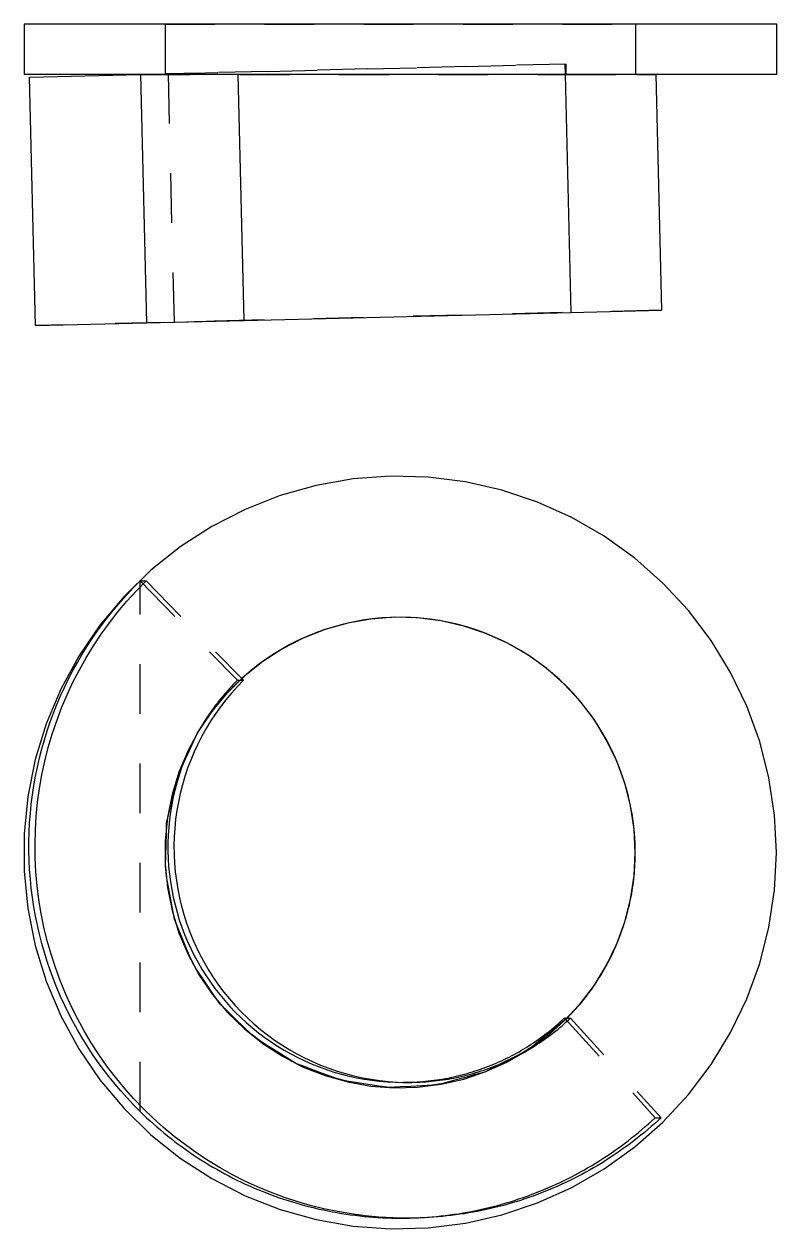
# Model space of a CAD drawing. Extents: x 0 to 3.33, y 0 to 2.43.
# Drawn here: x 0 to 1.516, y 0 to 2.425 of the extents above; entities that cross this region are included whole.
import ezdxf

# ---------------------------------------------------------------- set-up
doc = ezdxf.new("R2010")
doc.units = 0
doc.linetypes.add('HIDDEN', pattern=[0.07579, 0.050552, -0.025238])
for name, color, linetype in [('FRONT', 7, 'CONTINUOUS'), ('FRONT_HID', 7, 'HIDDEN'), ('TOP', 7, 'CONTINUOUS'), ('TOP_HID', 7, 'HIDDEN')]:
    doc.layers.add(name, color=color, linetype=linetype)

msp = doc.modelspace()

# ---------------------------------------------------------------- linework, layer by layer
at = {"layer": 'FRONT'}
for p, q in [((1.515789, 2.42538), (0, 2.42538)), ((0, 2.42538), (0, 2.323817)), ((1.515789, 2.323817), (1.515789, 2.42538)), ((1.515789, 2.323817), (0, 2.323817)), ((0.010667, 2.318326), (0.234375, 2.323817)), ((0.022937, 1.818476), (0.010667, 2.318326)), ((0.234375, 2.323817), (0.246646, 1.823968)), ((0.43052, 2.323817), (0.442673, 1.82878)), ((1.089223, 2.323817), (1.100979, 1.844941)), ((1.271717, 2.323817), (1.283363, 1.849418)), ((0.442673, 1.82878), (1.100979, 1.844941)), ((1.100979, 1.844941), (1.283363, 1.849418)), ((0.022937, 1.818476), (0.246646, 1.823968)), ((0.246646, 1.823968), (0.442673, 1.82878))]:
    msp.add_line(p, q, dxfattribs=at)
at = {"layer": 'FRONT_HID', "linetype": 'HIDDEN'}
for p, q in [((1.231579, 2.42538), (0.284211, 2.42538)), ((0.284211, 2.42538), (1.231579, 2.42538)), ((0.284211, 2.42538), (0.284211, 2.325041)), ((1.231579, 2.323817), (1.231579, 2.42538)), ((1.091409, 2.344856), (0.284211, 2.325041)), ((0.290447, 2.325194), (1.088708, 2.34479)), ((1.088708, 2.34479), (1.091409, 2.344856)), ((1.088708, 2.34479), (1.089223, 2.323817)), ((1.09168, 2.323817), (1.091409, 2.344856)), ((0.234375, 2.323817), (1.271717, 2.323817)), ((0.234375, 2.323817), (0.43052, 2.323817)), ((0.284211, 2.325041), (0.351506, 2.326693)), ((0.351506, 2.326693), (0.290447, 2.325194)), ((0.302718, 1.825344), (0.290447, 2.325194)), ((0.35273, 2.323817), (0.351506, 2.326693)), ((1.231579, 2.323817), (0.35273, 2.323817)), ((0.43052, 2.323817), (0.35273, 2.323817)), ((1.09168, 2.323817), (1.231579, 2.323817)), ((1.09168, 2.323817), (1.271717, 2.323817)), ((1.283363, 1.849418), (0.022937, 1.818476)), ((0.442673, 1.82878), (0.302718, 1.825344)), ((0.302718, 1.825344), (0.442673, 1.82878))]:
    msp.add_line(p, q, dxfattribs=at)
at = {"layer": 'TOP'}
for p, q in [((0.662713, 1.509672), (0.588305, 1.496552)), ((0.738058, 1.515318), (0.662713, 1.509672)), ((0.81359, 1.513435), (0.738058, 1.515318)), ((0.88856, 1.50404), (0.81359, 1.513435)), ((0.962221, 1.487227), (0.88856, 1.50404)), ((0.588305, 1.496552), (0.515573, 1.476088)), ((1.033843, 1.463163), (0.962221, 1.487227)), ((0.515573, 1.476088), (0.44524, 1.448485)), ((1.102712, 1.432088), (1.033843, 1.463163)), ((0.44524, 1.448485), (0.378005, 1.414015)), ((1.168146, 1.39431), (1.102712, 1.432088)), ((0.378005, 1.414015), (0.314536, 1.373023)), ((1.229492, 1.350205), (1.168146, 1.39431)), ((0.314536, 1.373023), (0.255464, 1.325914)), ((1.286143, 1.300211), (1.229492, 1.350205)), ((0.255464, 1.325914), (0.201376, 1.273159)), ((1.337534, 1.244825), (1.286143, 1.300211)), ((0.201376, 1.273159), (0.15281, 1.215279)), ((1.383155, 1.184596), (1.337534, 1.244825)), ((0.15281, 1.215279), (0.110248, 1.152852)), ((0.651548, 1.219467), (0.606091, 1.206677)), ((0.698053, 1.227667), (0.651548, 1.219467)), ((0.745143, 1.231196), (0.698053, 1.227667)), ((0.792351, 1.230019), (0.745143, 1.231196)), ((0.839207, 1.224147), (0.792351, 1.230019)), ((0.885245, 1.213639), (0.839207, 1.224147)), ((0.930009, 1.198599), (0.885245, 1.213639)), ((0.562132, 1.189425), (0.520111, 1.167882)), ((0.606091, 1.206677), (0.562132, 1.189425)), ((0.973052, 1.179177), (0.930009, 1.198599)), ((0.520111, 1.167882), (0.480442, 1.142261)), ((1.013948, 1.155566), (0.973052, 1.179177)), ((1.422552, 1.120125), (1.383155, 1.184596)), ((0.110248, 1.152852), (0.074113, 1.086497)), ((0.480442, 1.142261), (0.443522, 1.112819)), ((1.05229, 1.128), (1.013948, 1.155566)), ((1.087696, 1.096754), (1.05229, 1.128)), ((1.455335, 1.052052), (1.422552, 1.120125)), ((0.443522, 1.112819), (0.409718, 1.079846)), ((0.429446, 1.091863), (0.417642, 1.078761)), ((0.441731, 1.104516), (0.429446, 1.091863)), ((0.434359, 1.104516), (0.441731, 1.104516)), ((0.438236, 1.108082), (0.441731, 1.104516)), ((1.119816, 1.062138), (1.087696, 1.096754)), ((0.074113, 1.086497), (0.044765, 1.016874)), ((0.409718, 1.079846), (0.379364, 1.043672)), ((0.417642, 1.078761), (0.406334, 1.065228)), ((0.379364, 1.043672), (0.352762, 1.004655)), ((0.395538, 1.051284), (0.385268, 1.036947)), ((0.406334, 1.065228), (0.395538, 1.051284)), ((1.148329, 1.024495), (1.119816, 1.062138)), ((1.481176, 0.981053), (1.455335, 1.052052)), ((0.37554, 1.022238), (0.366366, 1.007176)), ((0.385268, 1.036947), (0.37554, 1.022238)), ((1.172952, 0.984201), (1.148329, 1.024495)), ((0.044765, 1.016874), (0.022494, 0.944675)), ((0.352762, 1.004655), (0.330178, 0.963183)), ((0.350564, 1.001022), (0.343099, 0.987255)), ((0.366366, 1.007176), (0.35776, 0.991783)), ((0.336092, 0.973249), (0.329553, 0.959019)), ((0.343099, 0.987255), (0.336092, 0.973249)), ((0.349733, 0.976081), (0.342296, 0.96009)), ((0.35776, 0.991783), (0.349733, 0.976081)), ((1.193441, 0.941655), (1.172952, 0.984201)), ((1.49982, 0.907833), (1.481176, 0.981053)), ((0.330178, 0.963183), (0.311835, 0.919669)), ((0.329553, 0.959019), (0.323487, 0.94458)), ((0.342296, 0.96009), (0.33546, 0.943834)), ((0.022494, 0.944675), (0.007523, 0.870618)), ((0.317903, 0.929949), (0.312805, 0.915141)), ((0.323487, 0.94458), (0.317903, 0.929949)), ((0.329233, 0.927334), (0.323626, 0.910614)), ((0.33546, 0.943834), (0.329233, 0.927334)), ((1.209592, 0.89728), (1.193441, 0.941655)), ((0.311835, 0.919669), (0.297916, 0.874544)), ((0.3082, 0.900172), (0.304093, 0.88506)), ((0.312805, 0.915141), (0.3082, 0.900172)), ((0.323626, 0.910614), (0.318645, 0.893696)), ((1.511081, 0.833121), (1.49982, 0.907833)), ((0.297916, 0.874544), (0.288559, 0.828258)), ((0.304093, 0.88506), (0.300487, 0.869819)), ((0.314297, 0.876605), (0.310589, 0.859364)), ((0.318645, 0.893696), (0.314297, 0.876605)), ((1.221245, 0.851518), (1.209592, 0.89728)), ((0.007523, 0.870618), (0, 0.795437)), ((0.297387, 0.854468), (0.294797, 0.839023)), ((0.300487, 0.869819), (0.297387, 0.854468)), ((0.310589, 0.859364), (0.307526, 0.841997)), ((1.228283, 0.804823), (1.221245, 0.851518)), ((0.288559, 0.828258), (0.283857, 0.78127)), ((0.294797, 0.839023), (0.292719, 0.823501)), ((0.307526, 0.841997), (0.305111, 0.824528)), ((1.514847, 0.757659), (1.511081, 0.833121)), ((0.291155, 0.807918), (0.290107, 0.792293)), ((0.292719, 0.823501), (0.291155, 0.807918)), ((0.303348, 0.806981), (0.30224, 0.78938)), ((0.305111, 0.824528), (0.303348, 0.806981)), ((1.230637, 0.757659), (1.228283, 0.804823)), ((0, 0.795437), (0, 0.719881)), ((0.283857, 0.78127), (0.283857, 0.734048)), ((0.289577, 0.776641), (0.289564, 0.76098)), ((0.290107, 0.792293), (0.289577, 0.776641)), ((0.30224, 0.78938), (0.301788, 0.771751)), ((0.289564, 0.76098), (0.290069, 0.745327)), ((0.301788, 0.771751), (0.301992, 0.754116)), ((0.301992, 0.754116), (0.302853, 0.736502)), ((1.228283, 0.710495), (1.230637, 0.757659)), ((1.511081, 0.682197), (1.514847, 0.757659)), ((0.283857, 0.734048), (0.288559, 0.68706)), ((0.290069, 0.745327), (0.291091, 0.7297)), ((0.291091, 0.7297), (0.29263, 0.714115)), ((0.302853, 0.736502), (0.304369, 0.718932)), ((0, 0.719881), (0.007523, 0.644701)), ((0.29263, 0.714115), (0.294683, 0.698589)), ((0.304369, 0.718932), (0.306539, 0.701431)), ((1.221245, 0.6638), (1.228283, 0.710495)), ((0.288559, 0.68706), (0.297916, 0.640774)), ((0.294683, 0.698589), (0.297248, 0.68314)), ((0.297248, 0.68314), (0.300323, 0.667784)), ((0.306539, 0.701431), (0.309358, 0.684022)), ((0.309358, 0.684022), (0.312824, 0.666731)), ((1.49982, 0.607485), (1.511081, 0.682197)), ((0.300323, 0.667784), (0.303904, 0.652538)), ((0.312824, 0.666731), (0.316931, 0.64958)), ((1.209592, 0.618038), (1.221245, 0.6638)), ((0.007523, 0.644701), (0.022494, 0.570643)), ((0.297916, 0.640774), (0.311835, 0.59565)), ((0.303904, 0.652538), (0.307987, 0.637419)), ((0.307987, 0.637419), (0.312568, 0.622443)), ((0.316931, 0.64958), (0.321674, 0.632595)), ((0.321674, 0.632595), (0.327046, 0.615797)), ((0.312568, 0.622443), (0.317642, 0.607626)), ((0.317642, 0.607626), (0.323202, 0.592986)), ((0.327046, 0.615797), (0.33304, 0.599212)), ((1.193441, 0.573664), (1.209592, 0.618038)), ((1.481176, 0.534266), (1.49982, 0.607485)), ((0.311835, 0.59565), (0.330178, 0.552135)), ((0.323202, 0.592986), (0.329244, 0.578538)), ((0.33304, 0.599212), (0.339648, 0.582861)), ((0.339648, 0.582861), (0.346859, 0.566768)), ((0.022494, 0.570643), (0.044765, 0.498444)), ((0.329244, 0.578538), (0.33576, 0.564297)), ((0.33576, 0.564297), (0.342744, 0.550279)), ((0.346859, 0.566768), (0.354665, 0.550954)), ((1.172952, 0.531118), (1.193441, 0.573664)), ((0.330178, 0.552135), (0.352762, 0.510664)), ((0.342744, 0.550279), (0.350188, 0.536501)), ((0.350188, 0.536501), (0.358083, 0.522975)), ((0.354665, 0.550954), (0.363055, 0.535442)), ((0.363055, 0.535442), (0.372016, 0.520253)), ((1.455335, 0.463266), (1.481176, 0.534266)), ((0.352762, 0.510664), (0.379364, 0.471647)), ((0.358083, 0.522975), (0.366421, 0.509719)), ((0.366421, 0.509719), (0.375193, 0.496745)), ((0.372016, 0.520253), (0.381537, 0.505408)), ((1.148329, 0.490823), (1.172952, 0.531118)), ((0.044765, 0.498444), (0.074113, 0.428821)), ((0.375193, 0.496745), (0.384389, 0.484069)), ((0.381537, 0.505408), (0.391604, 0.490929)), ((0.391604, 0.490929), (0.402203, 0.476834)), ((1.119816, 0.453181), (1.148329, 0.490823)), ((0.379364, 0.471647), (0.409718, 0.435472)), ((0.384389, 0.484069), (0.394, 0.471704)), ((0.394, 0.471704), (0.404014, 0.459663)), ((0.402203, 0.476834), (0.41332, 0.463144)), ((0.41332, 0.463144), (0.424939, 0.449877)), ((1.422552, 0.395193), (1.455335, 0.463266)), ((0.404014, 0.459663), (0.414421, 0.44796)), ((0.414421, 0.44796), (0.42521, 0.436608)), ((0.424939, 0.449877), (0.437044, 0.437053)), ((0.42521, 0.436608), (0.436368, 0.425619)), ((0.437044, 0.437053), (0.449619, 0.424688)), ((1.087696, 0.418564), (1.119816, 0.453181)), ((0.074113, 0.428821), (0.110248, 0.362466)), ((0.409718, 0.435472), (0.443522, 0.4025)), ((0.436368, 0.425619), (0.447883, 0.415005)), ((0.447883, 0.415005), (0.459744, 0.404778)), ((0.449619, 0.424688), (0.462645, 0.4128)), ((0.462645, 0.4128), (0.476106, 0.401406)), ((1.05229, 0.387318), (1.087696, 0.418564)), ((1.070865, 0.409038), (1.075158, 0.412766)), ((1.075158, 0.412766), (1.079407, 0.416545)), ((1.079407, 0.416545), (1.08361, 0.420375)), ((1.08361, 0.420375), (1.087766, 0.424255)), ((1.087766, 0.424255), (1.093432, 0.424255)), ((1.087766, 0.424255), (1.090467, 0.421289)), ((0.443522, 0.4025), (0.480442, 0.373057)), ((0.459744, 0.404778), (0.471936, 0.394949)), ((0.471936, 0.394949), (0.484447, 0.385529)), ((0.476106, 0.401406), (0.489981, 0.390521)), ((0.489981, 0.390521), (0.504252, 0.38016)), ((1.044191, 0.387777), (1.048742, 0.391186)), ((1.048742, 0.391186), (1.053251, 0.39465)), ((1.053251, 0.39465), (1.057719, 0.398167)), ((1.057719, 0.398167), (1.062144, 0.401738)), ((1.062144, 0.401738), (1.066526, 0.405362)), ((1.066526, 0.405362), (1.070865, 0.409038)), ((1.383155, 0.330722), (1.422552, 0.395193)), ((0.480442, 0.373057), (0.520111, 0.347437)), ((0.484447, 0.385529), (0.497263, 0.376528)), ((0.497263, 0.376528), (0.510369, 0.367956)), ((0.504252, 0.38016), (0.518899, 0.370339)), ((0.510369, 0.367956), (0.523752, 0.359822)), ((0.518899, 0.370339), (0.533902, 0.36107)), ((1.006376, 0.362523), (1.011233, 0.365479)), ((1.011233, 0.365479), (1.016055, 0.368494)), ((1.013948, 0.359752), (1.05229, 0.387318)), ((1.016055, 0.368494), (1.020839, 0.371566)), ((1.020839, 0.371566), (1.025587, 0.374696)), ((1.025587, 0.374696), (1.030296, 0.377882)), ((1.030296, 0.377882), (1.034967, 0.381125)), ((1.034967, 0.381125), (1.039599, 0.384423)), ((1.039599, 0.384423), (1.044191, 0.387777)), ((0.110248, 0.362466), (0.15281, 0.300039)), ((0.520111, 0.347437), (0.562132, 0.325893)), ((0.523752, 0.359822), (0.537396, 0.352135)), ((0.533902, 0.36107), (0.54924, 0.352366)), ((0.537396, 0.352135), (0.551288, 0.344904)), ((0.54924, 0.352366), (0.564892, 0.34424)), ((0.551288, 0.344904), (0.565411, 0.338136)), ((0.564892, 0.34424), (0.580836, 0.336703)), ((0.961164, 0.338598), (0.966312, 0.341013)), ((0.966312, 0.341013), (0.971431, 0.34349)), ((0.971431, 0.34349), (0.976519, 0.346028)), ((0.973052, 0.336141), (1.013948, 0.359752)), ((0.976519, 0.346028), (0.981577, 0.348627)), ((0.981577, 0.348627), (0.986603, 0.351286)), ((0.986603, 0.351286), (0.991596, 0.354006)), ((0.991596, 0.354006), (0.996557, 0.356786)), ((0.996557, 0.356786), (1.001484, 0.359625)), ((1.001484, 0.359625), (1.006376, 0.362523)), ((0.562132, 0.325893), (0.606091, 0.308641)), ((0.565411, 0.338136), (0.579751, 0.33184)), ((0.579751, 0.33184), (0.59429, 0.326022)), ((0.580836, 0.336703), (0.597049, 0.329765)), ((0.59429, 0.326022), (0.609015, 0.320688)), ((0.597049, 0.329765), (0.613509, 0.323436)), ((0.609015, 0.320688), (0.623908, 0.315844)), ((0.613509, 0.323436), (0.630194, 0.317725)), ((0.623908, 0.315844), (0.638953, 0.311495)), ((0.630194, 0.317725), (0.647081, 0.312639)), ((0.885245, 0.301679), (0.930009, 0.316719)), ((0.897372, 0.314548), (0.902813, 0.316198)), ((0.902813, 0.316198), (0.908234, 0.317914)), ((0.908234, 0.317914), (0.913635, 0.319694)), ((0.913635, 0.319694), (0.919013, 0.321539)), ((0.919013, 0.321539), (0.924369, 0.323449)), ((0.924369, 0.323449), (0.929702, 0.325423)), ((0.929702, 0.325423), (0.93501, 0.327461)), ((0.930009, 0.316719), (0.973052, 0.336141)), ((0.93501, 0.327461), (0.940294, 0.329562)), ((0.940294, 0.329562), (0.945552, 0.331727)), ((0.945552, 0.331727), (0.950783, 0.333955)), ((0.950783, 0.333955), (0.955988, 0.336245)), ((0.955988, 0.336245), (0.961164, 0.338598)), ((1.337534, 0.270494), (1.383155, 0.330722)), ((0.15281, 0.300039), (0.201376, 0.24216)), ((0.606091, 0.308641), (0.651548, 0.295851)), ((0.638953, 0.311495), (0.654134, 0.307647)), ((0.647081, 0.312639), (0.664145, 0.308186)), ((0.651548, 0.295851), (0.698053, 0.287651)), ((0.654134, 0.307647), (0.669433, 0.304304)), ((0.664145, 0.308186), (0.681363, 0.304373)), ((0.669433, 0.304304), (0.684835, 0.301468)), ((0.681363, 0.304373), (0.698711, 0.301203)), ((0.684835, 0.301468), (0.700323, 0.299144)), ((0.698711, 0.301203), (0.716165, 0.298682)), ((0.700323, 0.299144), (0.715879, 0.297334)), ((0.715879, 0.297334), (0.731486, 0.296039)), ((0.716165, 0.298682), (0.733701, 0.296814)), ((0.731486, 0.296039), (0.747127, 0.295262)), ((0.733701, 0.296814), (0.751295, 0.2956)), ((0.747127, 0.295262), (0.762786, 0.295003)), ((0.751295, 0.2956), (0.768921, 0.295043)), ((0.762786, 0.295003), (0.768472, 0.295037)), ((0.768472, 0.295037), (0.774158, 0.29514)), ((0.774158, 0.29514), (0.779841, 0.29531)), ((0.779841, 0.29531), (0.785522, 0.29555)), ((0.785522, 0.29555), (0.7912, 0.295857)), ((0.7912, 0.295857), (0.796874, 0.296232)), ((0.792351, 0.285299), (0.839207, 0.291171)), ((0.796874, 0.296232), (0.802543, 0.296676)), ((0.802543, 0.296676), (0.808206, 0.297188)), ((0.808206, 0.297188), (0.813863, 0.297768)), ((0.813863, 0.297768), (0.819512, 0.298416)), ((0.819512, 0.298416), (0.825153, 0.299131)), ((0.825153, 0.299131), (0.830785, 0.299915)), ((0.830785, 0.299915), (0.836407, 0.300766)), ((0.836407, 0.300766), (0.842018, 0.301684)), ((0.839207, 0.291171), (0.885245, 0.301679)), ((0.842018, 0.301684), (0.847619, 0.30267)), ((0.847619, 0.30267), (0.853206, 0.303723)), ((0.853206, 0.303723), (0.858781, 0.304843)), ((0.858781, 0.304843), (0.864342, 0.306031)), ((0.864342, 0.306031), (0.869888, 0.307284)), ((0.869888, 0.307284), (0.875419, 0.308605)), ((0.875419, 0.308605), (0.880934, 0.309992)), ((0.880934, 0.309992), (0.886431, 0.311444)), ((0.886431, 0.311444), (0.891911, 0.312963)), ((0.891911, 0.312963), (0.897372, 0.314548)), ((0.698053, 0.287651), (0.745143, 0.284122)), ((0.745143, 0.284122), (0.792351, 0.285299)), ((1.286143, 0.215107), (1.337534, 0.270494)), ((0.201376, 0.24216), (0.255464, 0.189404)), ((1.229492, 0.165113), (1.286143, 0.215107)), ((0.255464, 0.189404), (0.314536, 0.142296)), ((1.168146, 0.121008), (1.229492, 0.165113)), ((0.314536, 0.142296), (0.378005, 0.101303)), ((0.378005, 0.101303), (0.44524, 0.066834)), ((1.102712, 0.08323), (1.168146, 0.121008)), ((1.033843, 0.052155), (1.102712, 0.08323)), ((0.44524, 0.066834), (0.515573, 0.03923)), ((0.962221, 0.028091), (1.033843, 0.052155)), ((0.515573, 0.03923), (0.588305, 0.018766)), ((0.88856, 0.011279), (0.962221, 0.028091)), ((0.588305, 0.018766), (0.662713, 0.005646)), ((0.662713, 0.005646), (0.738058, 0)), ((0.738058, 0), (0.81359, 0.001884)), ((0.81359, 0.001884), (0.88856, 0.011279))]:
    msp.add_line(p, q, dxfattribs=at)
at = {"layer": 'TOP_HID', "linetype": 'HIDDEN'}
for p, q in [((0.207208, 1.277401), (0.22015, 1.291133)), ((0.22015, 1.291133), (0.233433, 1.304534)), ((0.226043, 1.284452), (0.245703, 1.304534)), ((0.233433, 0.236629), (0.233433, 1.304534)), ((0.233433, 1.304534), (0.429578, 1.104516)), ((0.233433, 1.304534), (0.245703, 1.304534)), ((0.245703, 1.304534), (0.438236, 1.108082)), ((0.182384, 1.24898), (0.194617, 1.263347)), ((0.189051, 1.242148), (0.20715, 1.263647)), ((0.194617, 1.263347), (0.207208, 1.277401)), ((0.20715, 1.263647), (0.226043, 1.284452)), ((0.170517, 1.23431), (0.182384, 1.24898)), ((0.171772, 1.219984), (0.189051, 1.242148)), ((0.147909, 1.204096), (0.159023, 1.219346)), ((0.155336, 1.197188), (0.171772, 1.219984)), ((0.159023, 1.219346), (0.170517, 1.23431)), ((0.64298, 1.217427), (0.624129, 1.21234)), ((0.662024, 1.221734), (0.64298, 1.217427)), ((0.681229, 1.225252), (0.662024, 1.221734)), ((0.700564, 1.227975), (0.681229, 1.225252)), ((0.719994, 1.229899), (0.700564, 1.227975)), ((0.739486, 1.231021), (0.719994, 1.229899)), ((0.759009, 1.231339), (0.739486, 1.231021)), ((0.778528, 1.230852), (0.759009, 1.231339)), ((0.79801, 1.229561), (0.778528, 1.230852)), ((0.817423, 1.227468), (0.79801, 1.229561)), ((0.836733, 1.224577), (0.817423, 1.227468)), ((0.855907, 1.220892), (0.836733, 1.224577)), ((0.874913, 1.216421), (0.855907, 1.220892)), ((0.893719, 1.21117), (0.874913, 1.216421)), ((0.126853, 1.172782), (0.137184, 1.188572)), ((0.137184, 1.188572), (0.147909, 1.204096)), ((0.139767, 1.173791), (0.155336, 1.197188)), ((0.569057, 1.192483), (0.551297, 1.184371)), ((0.587136, 1.199857), (0.569057, 1.192483)), ((0.605504, 1.20648), (0.587136, 1.199857)), ((0.624129, 1.21234), (0.605504, 1.20648)), ((0.912292, 1.205148), (0.893719, 1.21117)), ((0.930602, 1.198366), (0.912292, 1.205148)), ((0.948616, 1.190836), (0.930602, 1.198366)), ((0.966305, 1.182569), (0.948616, 1.190836)), ((0.116923, 1.156737), (0.126853, 1.172782)), ((0.125086, 1.149827), (0.139767, 1.173791)), ((0.516856, 1.165985), (0.500232, 1.155744)), ((0.533887, 1.175533), (0.516856, 1.165985)), ((0.551297, 1.184371), (0.533887, 1.175533)), ((0.983638, 1.173581), (0.966305, 1.182569)), ((1.000586, 1.163885), (0.983638, 1.173581)), ((0.098291, 1.123922), (0.1074, 1.140447)), ((0.1074, 1.140447), (0.116923, 1.156737)), ((0.111316, 1.125328), (0.125086, 1.149827)), ((0.484045, 1.144826), (0.468321, 1.13325)), ((0.500232, 1.155744), (0.484045, 1.144826)), ((1.01712, 1.1535), (1.000586, 1.163885)), ((1.033211, 1.142442), (1.01712, 1.1535)), ((1.048834, 1.13073), (1.033211, 1.142442)), ((0.089601, 1.107173), (0.098291, 1.123922)), ((0.098473, 1.100331), (0.111316, 1.125328)), ((0.453088, 1.121036), (0.438371, 1.108205)), ((0.468321, 1.13325), (0.453088, 1.121036)), ((1.063961, 1.118385), (1.048834, 1.13073)), ((1.078566, 1.105426), (1.063961, 1.118385)), ((0.081335, 1.090211), (0.089601, 1.107173)), ((0.086578, 1.074869), (0.098473, 1.100331)), ((0.424195, 1.094778), (0.410585, 1.080779)), ((0.418215, 1.092852), (0.416823, 1.091367)), ((0.419613, 1.094332), (0.418215, 1.092852)), ((0.421018, 1.095805), (0.419613, 1.094332)), ((0.422429, 1.097272), (0.421018, 1.095805)), ((0.423846, 1.098733), (0.422429, 1.097272)), ((0.42527, 1.100188), (0.423846, 1.098733)), ((0.438371, 1.108205), (0.424195, 1.094778)), ((0.4267, 1.101637), (0.42527, 1.100188)), ((0.428136, 1.10308), (0.4267, 1.101637)), ((0.429578, 1.104516), (0.428136, 1.10308)), ((0.429578, 1.104516), (0.434359, 1.104516)), ((1.092624, 1.091877), (1.078566, 1.105426)), ((1.106112, 1.077759), (1.092624, 1.091877)), ((0.066099, 1.055688), (0.0735, 1.073045)), ((0.0735, 1.073045), (0.081335, 1.090211)), ((0.075646, 1.048979), (0.086578, 1.074869)), ((0.396725, 1.068387), (0.395439, 1.066809)), ((0.398019, 1.069959), (0.396725, 1.068387)), ((0.410585, 1.080779), (0.397563, 1.06623)), ((0.399319, 1.071525), (0.398019, 1.069959)), ((0.400625, 1.073086), (0.399319, 1.071525)), ((0.401939, 1.074641), (0.400625, 1.073086)), ((0.403259, 1.07619), (0.401939, 1.074641)), ((0.404586, 1.077734), (0.403259, 1.07619)), ((0.40592, 1.079272), (0.404586, 1.077734)), ((0.40726, 1.080804), (0.40592, 1.079272)), ((0.408606, 1.082331), (0.40726, 1.080804)), ((0.40996, 1.083852), (0.408606, 1.082331)), ((0.411319, 1.085366), (0.40996, 1.083852)), ((0.412686, 1.086875), (0.411319, 1.085366)), ((0.414058, 1.088379), (0.412686, 1.086875)), ((0.415437, 1.089876), (0.414058, 1.088379)), ((0.416823, 1.091367), (0.415437, 1.089876)), ((1.119007, 1.063098), (1.106112, 1.077759)), ((0.059138, 1.03815), (0.066099, 1.055688)), ((0.065693, 1.022697), (0.075646, 1.048979)), ((0.385152, 1.051157), (0.373373, 1.035586)), ((0.37815, 1.044159), (0.376968, 1.042502)), ((0.379339, 1.045811), (0.37815, 1.044159)), ((0.380536, 1.047458), (0.379339, 1.045811)), ((0.381739, 1.0491), (0.380536, 1.047458)), ((0.38295, 1.050736), (0.381739, 1.0491)), ((0.384168, 1.052368), (0.38295, 1.050736)), ((0.385392, 1.053994), (0.384168, 1.052368)), ((0.397563, 1.06623), (0.385152, 1.051157)), ((0.386624, 1.055614), (0.385392, 1.053994)), ((0.387862, 1.05723), (0.386624, 1.055614)), ((0.389108, 1.05884), (0.387862, 1.05723)), ((0.39036, 1.060445), (0.389108, 1.05884)), ((0.39162, 1.062044), (0.39036, 1.060445)), ((0.392886, 1.063638), (0.39162, 1.062044)), ((0.394159, 1.065226), (0.392886, 1.063638)), ((0.395439, 1.066809), (0.394159, 1.065226)), ((1.131287, 1.047918), (1.119007, 1.063098)), ((1.142931, 1.032245), (1.131287, 1.047918)), ((0.046552, 1.002575), (0.052621, 1.020442)), ((0.052621, 1.020442), (0.059138, 1.03815)), ((0.056733, 0.99606), (0.065693, 1.022697)), ((0.362245, 1.019542), (0.351788, 1.003053)), ((0.361175, 1.018785), (0.360102, 1.017055)), ((0.362256, 1.02051), (0.361175, 1.018785)), ((0.373373, 1.035586), (0.362245, 1.019542)), ((0.363343, 1.022231), (0.362256, 1.02051)), ((0.364439, 1.023946), (0.363343, 1.022231)), ((0.365541, 1.025658), (0.364439, 1.023946)), ((0.366651, 1.027364), (0.365541, 1.025658)), ((0.367768, 1.029066), (0.366651, 1.027364)), ((0.368893, 1.030762), (0.367768, 1.029066)), ((0.370025, 1.032454), (0.368893, 1.030762)), ((0.371164, 1.034141), (0.370025, 1.032454)), ((0.37231, 1.035823), (0.371164, 1.034141)), ((0.373464, 1.037501), (0.37231, 1.035823)), ((0.374625, 1.039173), (0.373464, 1.037501)), ((0.375793, 1.04084), (0.374625, 1.039173)), ((0.376968, 1.042502), (0.375793, 1.04084)), ((1.153919, 1.016105), (1.142931, 1.032245)), ((0.040935, 0.984561), (0.046552, 1.002575)), ((0.048779, 0.969106), (0.056733, 0.99606)), ((0.341393, 0.981353), (0.350564, 1.001022)), ((0.351788, 1.003053), (0.350564, 1.001022)), ((0.352801, 1.004819), (0.351788, 1.003053)), ((0.353821, 1.00658), (0.352801, 1.004819)), ((0.354849, 1.008337), (0.353821, 1.00658)), ((0.355885, 1.01009), (0.354849, 1.008337)), ((0.356928, 1.011838), (0.355885, 1.01009)), ((0.357979, 1.013581), (0.356928, 1.011838)), ((0.359037, 1.015321), (0.357979, 1.013581)), ((0.360102, 1.017055), (0.359037, 1.015321)), ((1.164233, 0.999526), (1.153919, 1.016105)), ((1.173854, 0.982537), (1.164233, 0.999526)), ((0.035773, 0.966412), (0.040935, 0.984561)), ((0.332222, 0.961684), (0.341393, 0.981353)), ((1.182767, 0.965165), (1.173854, 0.982537)), ((0.026829, 0.929752), (0.03107, 0.948138)), ((0.03107, 0.948138), (0.035773, 0.966412)), ((0.041841, 0.941872), (0.048779, 0.969106)), ((0.323051, 0.942015), (0.332222, 0.961684)), ((1.190957, 0.94744), (1.182767, 0.965165)), ((1.198409, 0.929393), (1.190957, 0.94744)), ((0.023053, 0.911264), (0.026829, 0.929752)), ((0.035929, 0.914397), (0.041841, 0.941872)), ((0.306823, 0.901946), (0.31388, 0.922346)), ((0.31388, 0.922346), (0.323051, 0.942015)), ((1.205112, 0.911055), (1.198409, 0.929393)), ((0.019743, 0.892687), (0.023053, 0.911264)), ((0.031052, 0.88672), (0.035929, 0.914397)), ((0.301881, 0.880814), (0.306823, 0.901946)), ((1.211053, 0.892455), (1.205112, 0.911055)), ((0.014532, 0.855314), (0.016902, 0.874033)), ((0.016902, 0.874033), (0.019743, 0.892687)), ((0.027217, 0.85888), (0.031052, 0.88672)), ((0.296938, 0.859682), (0.301881, 0.880814)), ((1.216222, 0.873627), (1.211053, 0.892455)), ((1.220611, 0.854602), (1.216222, 0.873627)), ((0.012634, 0.83654), (0.014532, 0.855314)), ((0.024429, 0.830915), (0.027217, 0.85888)), ((0.291996, 0.838551), (0.296938, 0.859682)), ((1.224212, 0.835412), (1.220611, 0.854602)), ((0.011209, 0.817725), (0.012634, 0.83654)), ((0.022691, 0.802865), (0.024429, 0.830915)), ((0.287053, 0.817419), (0.291996, 0.838551)), ((1.227019, 0.816089), (1.224212, 0.835412)), ((0.010259, 0.798879), (0.011209, 0.817725)), ((0.022007, 0.77477), (0.022691, 0.802865)), ((0.286549, 0.795723), (0.287053, 0.817419)), ((1.229028, 0.796668), (1.227019, 0.816089)), ((0.009784, 0.780016), (0.010259, 0.798879)), ((0.009784, 0.761147), (0.009784, 0.780016)), ((0.286045, 0.774027), (0.286549, 0.795723)), ((1.230234, 0.77718), (1.229028, 0.796668)), ((1.230637, 0.757659), (1.230234, 0.77718)), ((0.010259, 0.742284), (0.009784, 0.761147)), ((0.022377, 0.746669), (0.022007, 0.77477)), ((0.285037, 0.730635), (0.285541, 0.752331)), ((0.285541, 0.752331), (0.286045, 0.774027)), ((1.2306, 0.751728), (1.230637, 0.757659)), ((0.011209, 0.723438), (0.010259, 0.742284)), ((0.023801, 0.718602), (0.022377, 0.746669)), ((0.286763, 0.709117), (0.285037, 0.730635)), ((1.229301, 0.722105), (1.229709, 0.728022)), ((1.229709, 0.728022), (1.230043, 0.733944)), ((1.230043, 0.733944), (1.230303, 0.73987)), ((1.230303, 0.73987), (1.230488, 0.745798)), ((1.230488, 0.745798), (1.2306, 0.751728)), ((0.012634, 0.704623), (0.011209, 0.723438)), ((0.014532, 0.68585), (0.012634, 0.704623)), ((0.026276, 0.690607), (0.023801, 0.718602)), ((0.290719, 0.687779), (0.286763, 0.709117)), ((1.226928, 0.698502), (1.227632, 0.704391)), ((1.227632, 0.704391), (1.228262, 0.710289)), ((1.228262, 0.710289), (1.228818, 0.716194)), ((1.228818, 0.716194), (1.229301, 0.722105)), ((0.016902, 0.66713), (0.014532, 0.68585)), ((0.0298, 0.662726), (0.026276, 0.690607)), ((0.294675, 0.666441), (0.290719, 0.687779)), ((1.223377, 0.675046), (1.224375, 0.680893)), ((1.224375, 0.680893), (1.2253, 0.686752)), ((1.2253, 0.686752), (1.226151, 0.692622)), ((1.226151, 0.692622), (1.226928, 0.698502)), ((0.019743, 0.648476), (0.016902, 0.66713)), ((0.034367, 0.634996), (0.0298, 0.662726)), ((0.29863, 0.645102), (0.294675, 0.666441)), ((1.218656, 0.651798), (1.219946, 0.657588)), ((1.219946, 0.657588), (1.221162, 0.663393)), ((1.221162, 0.663393), (1.222306, 0.669213)), ((1.222306, 0.669213), (1.223377, 0.675046)), ((0.023053, 0.629899), (0.019743, 0.648476)), ((0.039971, 0.607457), (0.034367, 0.634996)), ((0.302586, 0.623764), (0.29863, 0.645102)), ((1.212777, 0.628816), (1.214355, 0.634533)), ((1.214355, 0.634533), (1.215861, 0.64027)), ((1.215861, 0.64027), (1.217295, 0.646026)), ((1.217295, 0.646026), (1.218656, 0.651798)), ((0.026829, 0.611412), (0.023053, 0.629899)), ((0.03107, 0.593025), (0.026829, 0.611412)), ((0.046604, 0.580147), (0.039971, 0.607457)), ((0.310834, 0.60369), (0.302586, 0.623764)), ((1.205755, 0.606157), (1.207617, 0.611788)), ((1.207617, 0.611788), (1.209408, 0.617442)), ((1.209408, 0.617442), (1.211128, 0.623118)), ((1.211128, 0.623118), (1.212777, 0.628816)), ((0.035773, 0.574751), (0.03107, 0.593025)), ((0.319082, 0.583616), (0.310834, 0.60369)), ((0.327329, 0.563543), (0.319082, 0.583616)), ((1.195397, 0.578373), (1.197607, 0.583877)), ((1.197607, 0.583877), (1.199749, 0.589408)), ((1.199749, 0.589408), (1.201821, 0.594966)), ((1.201821, 0.594966), (1.203823, 0.600549)), ((1.203823, 0.600549), (1.205755, 0.606157)), ((0.040935, 0.556602), (0.035773, 0.574751)), ((0.054257, 0.553106), (0.046604, 0.580147)), ((0.335577, 0.543469), (0.327329, 0.563543)), ((1.185871, 0.556647), (1.188354, 0.562034)), ((1.188354, 0.562034), (1.19077, 0.567451)), ((1.19077, 0.567451), (1.193118, 0.572897)), ((1.193118, 0.572897), (1.195397, 0.578373)), ((0.046552, 0.538588), (0.040935, 0.556602)), ((0.052621, 0.520722), (0.046552, 0.538588)), ((0.062918, 0.52637), (0.054257, 0.553106)), ((0.345795, 0.524455), (0.335577, 0.543469)), ((1.172454, 0.530205), (1.175269, 0.535426)), ((1.175269, 0.535426), (1.178019, 0.540681)), ((1.178019, 0.540681), (1.180703, 0.54597)), ((1.180703, 0.54597), (1.18332, 0.551293)), ((1.18332, 0.551293), (1.185871, 0.556647)), ((0.059138, 0.503014), (0.052621, 0.520722)), ((0.072577, 0.499979), (0.062918, 0.52637)), ((0.357984, 0.506499), (0.345795, 0.524455)), ((1.157409, 0.504654), (1.160545, 0.509688)), ((1.160545, 0.509688), (1.163619, 0.514761)), ((1.163619, 0.514761), (1.166628, 0.519872)), ((1.166628, 0.519872), (1.169573, 0.52502)), ((1.169573, 0.52502), (1.172454, 0.530205)), ((0.066099, 0.485475), (0.059138, 0.503014)), ((0.0735, 0.468118), (0.066099, 0.485475)), ((0.083218, 0.473968), (0.072577, 0.499979)), ((0.370173, 0.488543), (0.357984, 0.506499)), ((0.382362, 0.470588), (0.370173, 0.488543)), ((1.14424, 0.484923), (1.147625, 0.489793)), ((1.147625, 0.489793), (1.150948, 0.494706)), ((1.150948, 0.494706), (1.15421, 0.49966)), ((1.15421, 0.49966), (1.157409, 0.504654)), ((0.081335, 0.450953), (0.0735, 0.468118)), ((0.094828, 0.448375), (0.083218, 0.473968)), ((0.394551, 0.452632), (0.382362, 0.470588)), ((1.122676, 0.456623), (1.126417, 0.461226)), ((1.126417, 0.461226), (1.1301, 0.465875)), ((1.1301, 0.465875), (1.133724, 0.47057)), ((1.133724, 0.47057), (1.137289, 0.47531)), ((1.137289, 0.47531), (1.140795, 0.480095)), ((1.140795, 0.480095), (1.14424, 0.484923)), ((0.089601, 0.43399), (0.081335, 0.450953)), ((0.10739, 0.423235), (0.094828, 0.448375)), ((0.410163, 0.437557), (0.394551, 0.452632)), ((0.425775, 0.422483), (0.410163, 0.437557)), ((1.103125, 0.43433), (1.107146, 0.43869)), ((1.107146, 0.43869), (1.111113, 0.4431)), ((1.111113, 0.4431), (1.115024, 0.447559)), ((1.115024, 0.447559), (1.118878, 0.452067)), ((1.118878, 0.452067), (1.122676, 0.456623)), ((0.098291, 0.417241), (0.089601, 0.43399)), ((0.1074, 0.400716), (0.098291, 0.417241)), ((0.120886, 0.398584), (0.10739, 0.423235)), ((0.441387, 0.407408), (0.425775, 0.422483)), ((1.090467, 0.421289), (1.073563, 0.407679)), ((1.083135, 0.409038), (1.087429, 0.412766)), ((1.087429, 0.412766), (1.091677, 0.416545)), ((1.090738, 0.421558), (1.090467, 0.421289)), ((1.090738, 0.421558), (1.09492, 0.425764)), ((1.090738, 0.421558), (1.270775, 0.223902)), ((1.091677, 0.416545), (1.09588, 0.420375)), ((1.093432, 0.424255), (1.100037, 0.424255)), ((1.09492, 0.425764), (1.099049, 0.430021)), ((1.09588, 0.420375), (1.100037, 0.424255)), ((1.099049, 0.430021), (1.103125, 0.43433)), ((1.100037, 0.424255), (1.282421, 0.223902)), ((0.116923, 0.384426), (0.1074, 0.400716)), ((0.135297, 0.374457), (0.120886, 0.398584)), ((0.456999, 0.392334), (0.441387, 0.407408)), ((0.473991, 0.37902), (0.456999, 0.392334)), ((1.056659, 0.394069), (1.039755, 0.380459)), ((1.056461, 0.387777), (1.061012, 0.391186)), ((1.073563, 0.407679), (1.056659, 0.394069)), ((1.061012, 0.391186), (1.065522, 0.39465)), ((1.065522, 0.39465), (1.06999, 0.398167)), ((1.06999, 0.398167), (1.074415, 0.401738)), ((1.074415, 0.401738), (1.078797, 0.405362)), ((1.078797, 0.405362), (1.083135, 0.409038)), ((0.126853, 0.368381), (0.116923, 0.384426)), ((0.137184, 0.352591), (0.126853, 0.368381)), ((0.150603, 0.350888), (0.135297, 0.374457)), ((0.492362, 0.367468), (0.473991, 0.37902)), ((0.510734, 0.355915), (0.492362, 0.367468)), ((1.022851, 0.366849), (1.004731, 0.355116)), ((1.018647, 0.362523), (1.023504, 0.365479)), ((1.039755, 0.380459), (1.022851, 0.366849)), ((1.023504, 0.365479), (1.028325, 0.368494)), ((1.028325, 0.368494), (1.03311, 0.371566)), ((1.03311, 0.371566), (1.037857, 0.374696)), ((1.037857, 0.374696), (1.042567, 0.377882)), ((1.042567, 0.377882), (1.047238, 0.381125)), ((1.047238, 0.381125), (1.051869, 0.384423)), ((1.051869, 0.384423), (1.056461, 0.387777)), ((0.147909, 0.337067), (0.137184, 0.352591)), ((0.166783, 0.327909), (0.150603, 0.350888)), ((0.529105, 0.344363), (0.510734, 0.355915)), ((0.547477, 0.33281), (0.529105, 0.344363)), ((0.985395, 0.345262), (0.96606, 0.335408)), ((0.973435, 0.338598), (0.978583, 0.341013)), ((0.978583, 0.341013), (0.983701, 0.34349)), ((0.983701, 0.34349), (0.98879, 0.346028)), ((1.004731, 0.355116), (0.985395, 0.345262)), ((0.98879, 0.346028), (0.993847, 0.348627)), ((0.993847, 0.348627), (0.998873, 0.351286)), ((0.998873, 0.351286), (1.003867, 0.354006)), ((1.003867, 0.354006), (1.008828, 0.356786)), ((1.008828, 0.356786), (1.013754, 0.359625)), ((1.013754, 0.359625), (1.018647, 0.362523)), ((0.159023, 0.321818), (0.147909, 0.337067)), ((0.170517, 0.306853), (0.159023, 0.321818)), ((0.183814, 0.305554), (0.166783, 0.327909)), ((0.567827, 0.325271), (0.547477, 0.33281)), ((0.588177, 0.317731), (0.567827, 0.325271)), ((0.608527, 0.310191), (0.588177, 0.317731)), ((0.927388, 0.315699), (0.906443, 0.31002)), ((0.909642, 0.314548), (0.915084, 0.316198)), ((0.915084, 0.316198), (0.920505, 0.317914)), ((0.920505, 0.317914), (0.925905, 0.319694)), ((0.925905, 0.319694), (0.931284, 0.321539)), ((0.946724, 0.325554), (0.927388, 0.315699)), ((0.931284, 0.321539), (0.93664, 0.323449)), ((0.93664, 0.323449), (0.941972, 0.325423)), ((0.941972, 0.325423), (0.947281, 0.327461)), ((0.96606, 0.335408), (0.946724, 0.325554)), ((0.947281, 0.327461), (0.952564, 0.329562)), ((0.952564, 0.329562), (0.957822, 0.331727)), ((0.957822, 0.331727), (0.963054, 0.333955)), ((0.963054, 0.333955), (0.968259, 0.336245)), ((0.968259, 0.336245), (0.973435, 0.338598)), ((0.182384, 0.292183), (0.170517, 0.306853)), ((0.194617, 0.277816), (0.182384, 0.292183)), ((0.201671, 0.283853), (0.183814, 0.305554)), ((0.628878, 0.302652), (0.608527, 0.310191)), ((0.649785, 0.297279), (0.628878, 0.302652)), ((0.671249, 0.294073), (0.649785, 0.297279)), ((0.692712, 0.290867), (0.671249, 0.294073)), ((0.775057, 0.295003), (0.762786, 0.295003)), ((0.768921, 0.295043), (0.775057, 0.295003)), ((0.775057, 0.295003), (0.780743, 0.295037)), ((0.780743, 0.295037), (0.786428, 0.29514)), ((0.786428, 0.29514), (0.792112, 0.29531)), ((0.792112, 0.29531), (0.797793, 0.29555)), ((0.797793, 0.29555), (0.803471, 0.295857)), ((0.803471, 0.295857), (0.809145, 0.296232)), ((0.809145, 0.296232), (0.814814, 0.296676)), ((0.814814, 0.296676), (0.820477, 0.297188)), ((0.820477, 0.297188), (0.826133, 0.297768)), ((0.843606, 0.292981), (0.822301, 0.289509)), ((0.826133, 0.297768), (0.831782, 0.298416)), ((0.831782, 0.298416), (0.837423, 0.299131)), ((0.837423, 0.299131), (0.843055, 0.299915)), ((0.843055, 0.299915), (0.848678, 0.300766)), ((0.864552, 0.29866), (0.843606, 0.292981)), ((0.848678, 0.300766), (0.854289, 0.301684)), ((0.854289, 0.301684), (0.859889, 0.30267)), ((0.859889, 0.30267), (0.865477, 0.303723)), ((0.885497, 0.30434), (0.864552, 0.29866)), ((0.865477, 0.303723), (0.871052, 0.304843)), ((0.871052, 0.304843), (0.876613, 0.306031)), ((0.876613, 0.306031), (0.882159, 0.307284)), ((0.882159, 0.307284), (0.88769, 0.308605)), ((0.906443, 0.31002), (0.885497, 0.30434)), ((0.88769, 0.308605), (0.893204, 0.309992)), ((0.893204, 0.309992), (0.898702, 0.311444)), ((0.898702, 0.311444), (0.904181, 0.312963)), ((0.904181, 0.312963), (0.909642, 0.314548)), ((0.207208, 0.263763), (0.194617, 0.277816)), ((0.22033, 0.262838), (0.201671, 0.283853)), ((0.714176, 0.287661), (0.692712, 0.290867)), ((0.73564, 0.284455), (0.714176, 0.287661)), ((0.757305, 0.285718), (0.73564, 0.284455)), ((0.77897, 0.286982), (0.757305, 0.285718)), ((0.800635, 0.288246), (0.77897, 0.286982)), ((0.822301, 0.289509), (0.800635, 0.288246)), ((0.22015, 0.250031), (0.207208, 0.263763)), ((0.233433, 0.236629), (0.22015, 0.250031)), ((0.239765, 0.242537), (0.22033, 0.262838)), ((0.233433, 0.236629), (0.240061, 0.230192)), ((0.259947, 0.22298), (0.239765, 0.242537)), ((0.240061, 0.230192), (0.246769, 0.223837)), ((0.246769, 0.223837), (0.253554, 0.217565)), ((0.28085, 0.204195), (0.259947, 0.22298)), ((1.264206, 0.217826), (1.270775, 0.223902)), ((1.270775, 0.223902), (1.282421, 0.223902)), ((1.282421, 0.223902), (1.275857, 0.217827)), ((0.253554, 0.217565), (0.260416, 0.211377)), ((0.260416, 0.211377), (0.267354, 0.205275)), ((0.267354, 0.205275), (0.274367, 0.199258)), ((0.274367, 0.199258), (0.281453, 0.193329)), ((0.302442, 0.186207), (0.28085, 0.204195)), ((1.230298, 0.188647), (1.237218, 0.19432)), ((1.237218, 0.19432), (1.24407, 0.200075)), ((1.24889, 0.194325), (1.241975, 0.188653)), ((1.24407, 0.200075), (1.250853, 0.205912)), ((1.255736, 0.200079), (1.24889, 0.194325)), ((1.250853, 0.205912), (1.257565, 0.211829)), ((1.262514, 0.205915), (1.255736, 0.200079)), ((1.257565, 0.211829), (1.264206, 0.217826)), ((1.269221, 0.211831), (1.262514, 0.205915)), ((1.275857, 0.217827), (1.269221, 0.211831)), ((0.281453, 0.193329), (0.288612, 0.187487)), ((0.288612, 0.187487), (0.295843, 0.181734)), ((0.295843, 0.181734), (0.303144, 0.176071)), ((0.324694, 0.169042), (0.302442, 0.186207)), ((0.303144, 0.176071), (0.310514, 0.170498)), ((0.310514, 0.170498), (0.317952, 0.165016)), ((1.201955, 0.166794), (1.209139, 0.17213)), ((1.209139, 0.17213), (1.216257, 0.177551)), ((1.220831, 0.172137), (1.213653, 0.166802)), ((1.216257, 0.177551), (1.223311, 0.183057)), ((1.227945, 0.177558), (1.220831, 0.172137)), ((1.223311, 0.183057), (1.230298, 0.188647)), ((1.234993, 0.183064), (1.227945, 0.177558)), ((1.241975, 0.188653), (1.234993, 0.183064)), ((0.317952, 0.165016), (0.325458, 0.159627)), ((0.347575, 0.152724), (0.324694, 0.169042)), ((0.325458, 0.159627), (0.333029, 0.154331)), ((0.333029, 0.154331), (0.340665, 0.149128)), ((0.340665, 0.149128), (0.348364, 0.14402)), ((0.371052, 0.137276), (0.347575, 0.152724)), ((1.165113, 0.141422), (1.172601, 0.14632)), ((1.172601, 0.14632), (1.180031, 0.151306)), ((1.18432, 0.146329), (1.176836, 0.141431)), ((1.180031, 0.151306), (1.187401, 0.156382)), ((1.191744, 0.151315), (1.18432, 0.146329)), ((1.187401, 0.156382), (1.194709, 0.161544)), ((1.199109, 0.15639), (1.191744, 0.151315)), ((1.194709, 0.161544), (1.201955, 0.166794)), ((1.206412, 0.161553), (1.199109, 0.15639)), ((1.213653, 0.166802), (1.206412, 0.161553)), ((0.348364, 0.14402), (0.356127, 0.139007)), ((0.356127, 0.139007), (0.36395, 0.134091)), ((0.36395, 0.134091), (0.371833, 0.129271)), ((0.395093, 0.12272), (0.371052, 0.137276)), ((0.371833, 0.129271), (0.379775, 0.124549)), ((0.379775, 0.124549), (0.387775, 0.119925)), ((0.419662, 0.109077), (0.395093, 0.12272)), ((1.126821, 0.118294), (1.134589, 0.122736)), ((1.134589, 0.122736), (1.142303, 0.12727)), ((1.146333, 0.122746), (1.138571, 0.118304)), ((1.142303, 0.12727), (1.149962, 0.131897)), ((1.154042, 0.12728), (1.146333, 0.122746)), ((1.149962, 0.131897), (1.157566, 0.136614)), ((1.161697, 0.131906), (1.154042, 0.12728)), ((1.157566, 0.136614), (1.165113, 0.141422)), ((1.169295, 0.136624), (1.161697, 0.131906)), ((1.176836, 0.141431), (1.169295, 0.136624)), ((0.387775, 0.119925), (0.395831, 0.1154)), ((0.395831, 0.1154), (0.403943, 0.110975)), ((0.403943, 0.110975), (0.412108, 0.106651)), ((0.412108, 0.106651), (0.420326, 0.102427)), ((0.444727, 0.096366), (0.419662, 0.109077)), ((0.420326, 0.102427), (0.428596, 0.098305)), ((0.428596, 0.098305), (0.436915, 0.094285)), ((1.079152, 0.093618), (1.087218, 0.097492)), ((1.087218, 0.097492), (1.095237, 0.101463)), ((1.098993, 0.097502), (1.090932, 0.093627)), ((1.095237, 0.101463), (1.103208, 0.105529)), ((1.107007, 0.101472), (1.098993, 0.097502)), ((1.103208, 0.105529), (1.111129, 0.10969)), ((1.114973, 0.105538), (1.107007, 0.101472)), ((1.111129, 0.10969), (1.119001, 0.113945)), ((1.122889, 0.109699), (1.114973, 0.105538)), ((1.119001, 0.113945), (1.126821, 0.118294)), ((1.130756, 0.113955), (1.122889, 0.109699)), ((1.138571, 0.118304), (1.130756, 0.113955)), ((0.436915, 0.094285), (0.445284, 0.090368)), ((0.470251, 0.084604), (0.444727, 0.096366)), ((0.445284, 0.090368), (0.4537, 0.086555)), ((0.4537, 0.086555), (0.462163, 0.082846)), ((0.462163, 0.082846), (0.470671, 0.079241)), ((0.496198, 0.073809), (0.470251, 0.084604)), ((0.470671, 0.079241), (0.479222, 0.075742)), ((0.479222, 0.075742), (0.487817, 0.072348)), ((0.522532, 0.063996), (0.496198, 0.073809)), ((1.029838, 0.072418), (1.038161, 0.075705)), ((1.038161, 0.075705), (1.046443, 0.079092)), ((1.049966, 0.075713), (1.041648, 0.072426)), ((1.046443, 0.079092), (1.054685, 0.082576)), ((1.058244, 0.0791), (1.049966, 0.075713)), ((1.054685, 0.082576), (1.062884, 0.086159)), ((1.06648, 0.082585), (1.058244, 0.0791)), ((1.062884, 0.086159), (1.07104, 0.08984)), ((1.074675, 0.086168), (1.06648, 0.082585)), ((1.07104, 0.08984), (1.079152, 0.093618)), ((1.082826, 0.089849), (1.074675, 0.086168)), ((1.090932, 0.093627), (1.082826, 0.089849)), ((0.487817, 0.072348), (0.496452, 0.069061)), ((0.496452, 0.069061), (0.505127, 0.06588)), ((0.505127, 0.06588), (0.513841, 0.062807)), ((0.513841, 0.062807), (0.522592, 0.059841)), ((0.549217, 0.055178), (0.522532, 0.063996)), ((0.522592, 0.059841), (0.531379, 0.056983)), ((0.531379, 0.056983), (0.5402, 0.054234)), ((0.5402, 0.054234), (0.549055, 0.051594)), ((0.549055, 0.051594), (0.557942, 0.049063)), ((0.576213, 0.047367), (0.549217, 0.055178)), ((0.557942, 0.049063), (0.566859, 0.046642)), ((0.95334, 0.047369), (0.961967, 0.049745)), ((0.961967, 0.049745), (0.970565, 0.052223)), ((0.973816, 0.049749), (0.965194, 0.047374)), ((0.970565, 0.052223), (0.979133, 0.054803)), ((0.982409, 0.052228), (0.973816, 0.049749)), ((0.979133, 0.054803), (0.98767, 0.057486)), ((0.990973, 0.054809), (0.982409, 0.052228)), ((0.98767, 0.057486), (0.996173, 0.060271)), ((0.999504, 0.057492), (0.990973, 0.054809)), ((0.996173, 0.060271), (1.004643, 0.063157)), ((1.008003, 0.060277), (0.999504, 0.057492)), ((1.004643, 0.063157), (1.013078, 0.066144)), ((1.016468, 0.063163), (1.008003, 0.060277)), ((1.013078, 0.066144), (1.021477, 0.069231)), ((1.024898, 0.06615), (1.016468, 0.063163)), ((1.021477, 0.069231), (1.029838, 0.072418)), ((1.033292, 0.069238), (1.024898, 0.06615)), ((1.041648, 0.072426), (1.033292, 0.069238)), ((0.566859, 0.046642), (0.575805, 0.044331)), ((0.575805, 0.044331), (0.584779, 0.042131)), ((0.603484, 0.040576), (0.576213, 0.047367)), ((0.584779, 0.042131), (0.59378, 0.040041)), ((0.59378, 0.040041), (0.602805, 0.038063)), ((0.602805, 0.038063), (0.611855, 0.036196)), ((0.63099, 0.034813), (0.603484, 0.040576)), ((0.611855, 0.036196), (0.620926, 0.034441)), ((0.620926, 0.034441), (0.630019, 0.032798)), ((0.630019, 0.032798), (0.639131, 0.031267)), ((0.658693, 0.030087), (0.63099, 0.034813)), ((0.639131, 0.031267), (0.648261, 0.029848)), ((0.648261, 0.029848), (0.657409, 0.028542)), ((0.657409, 0.028542), (0.666571, 0.027349)), ((0.686554, 0.026404), (0.658693, 0.030087)), ((0.666571, 0.027349), (0.675748, 0.02627)), ((0.675748, 0.02627), (0.684937, 0.025303)), ((0.684937, 0.025303), (0.694137, 0.02445)), ((0.714534, 0.02377), (0.686554, 0.026404)), ((0.694137, 0.02445), (0.703348, 0.02371)), ((0.81238, 0.023582), (0.821301, 0.024276)), ((0.821301, 0.024276), (0.830213, 0.025077)), ((0.833224, 0.024277), (0.824307, 0.023583)), ((0.830213, 0.025077), (0.839115, 0.025983)), ((0.842132, 0.025077), (0.833224, 0.024277)), ((0.839115, 0.025983), (0.848006, 0.026996)), ((0.851029, 0.025984), (0.842132, 0.025077)), ((0.848006, 0.026996), (0.856884, 0.028115)), ((0.859915, 0.026997), (0.851029, 0.025984)), ((0.856884, 0.028115), (0.865748, 0.02934)), ((0.868789, 0.028116), (0.859915, 0.026997)), ((0.865748, 0.02934), (0.874596, 0.030671)), ((0.877648, 0.029341), (0.868789, 0.028116)), ((0.874596, 0.030671), (0.883429, 0.032107)), ((0.886492, 0.030672), (0.877648, 0.029341)), ((0.883429, 0.032107), (0.892243, 0.033648)), ((0.89532, 0.032109), (0.886492, 0.030672)), ((0.892243, 0.033648), (0.901038, 0.035295)), ((0.904129, 0.033651), (0.89532, 0.032109)), ((0.901038, 0.035295), (0.909813, 0.037047)), ((0.91292, 0.035298), (0.904129, 0.033651)), ((0.909813, 0.037047), (0.918567, 0.038903)), ((0.92169, 0.03705), (0.91292, 0.035298)), ((0.918567, 0.038903), (0.927297, 0.040864)), ((0.930439, 0.038906), (0.92169, 0.03705)), ((0.927297, 0.040864), (0.936004, 0.042929)), ((0.939165, 0.040867), (0.930439, 0.038906)), ((0.936004, 0.042929), (0.944685, 0.045097)), ((0.947867, 0.042932), (0.939165, 0.040867)), ((0.944685, 0.045097), (0.95334, 0.047369)), ((0.956544, 0.045101), (0.947867, 0.042932)), ((0.965194, 0.047374), (0.956544, 0.045101)), ((0.703348, 0.02371), (0.712566, 0.023084)), ((0.712566, 0.023084), (0.721792, 0.022571)), ((0.742593, 0.022188), (0.714534, 0.02377)), ((0.721792, 0.022571), (0.731023, 0.022173)), ((0.731023, 0.022173), (0.740259, 0.021888)), ((0.740259, 0.021888), (0.749497, 0.021717)), ((0.770691, 0.02166), (0.742593, 0.022188)), ((0.749497, 0.021717), (0.758737, 0.02166)), ((0.758737, 0.02166), (0.767685, 0.021713)), ((0.770691, 0.02166), (0.758737, 0.02166)), ((0.767685, 0.021713), (0.776632, 0.021874)), ((0.779635, 0.021713), (0.770691, 0.02166)), ((0.776632, 0.021874), (0.785576, 0.022141)), ((0.788577, 0.021874), (0.779635, 0.021713)), ((0.785576, 0.022141), (0.794516, 0.022515)), ((0.797517, 0.022141), (0.788577, 0.021874)), ((0.794516, 0.022515), (0.803451, 0.022995)), ((0.806452, 0.022515), (0.797517, 0.022141)), ((0.803451, 0.022995), (0.81238, 0.023582)), ((0.815383, 0.022995), (0.806452, 0.022515)), ((0.824307, 0.023583), (0.815383, 0.022995))]:
    msp.add_line(p, q, dxfattribs=at)

doc.saveas('drawing.dxf')
